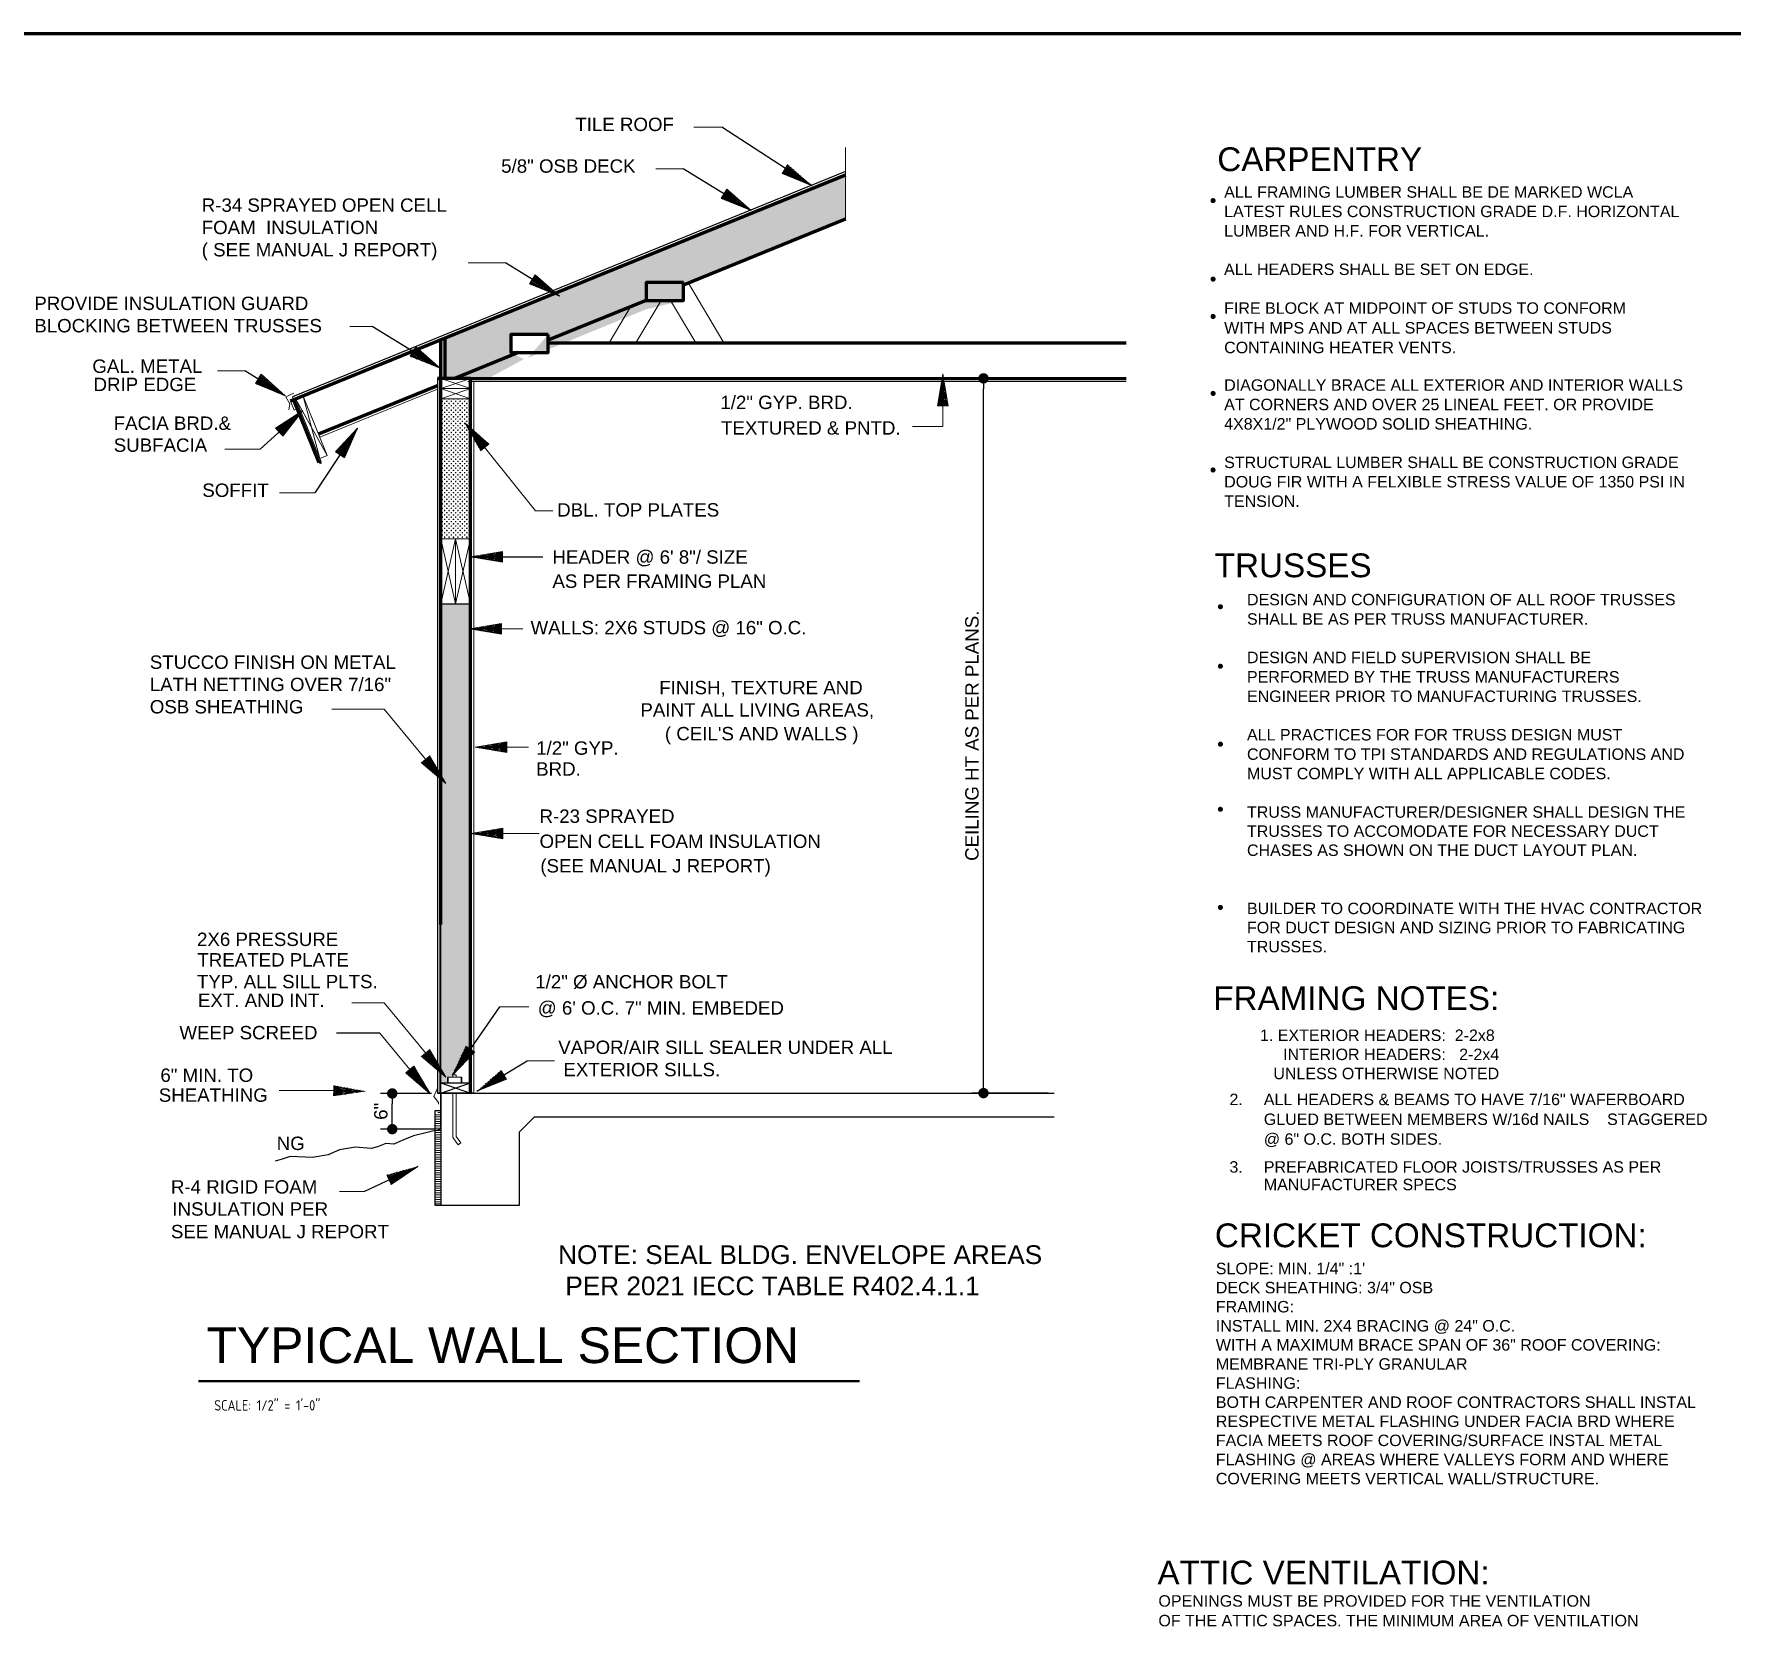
# Model space of a CAD drawing. Header units: feet. Extents: x 57903 to 63568, y -124112 to -112262.
# Drawn here: x 60527 to 61097, y -123569 to -123032 of the extents above; entities that cross this region are included whole.
import ezdxf

# ---------------------------------------------------------------- set-up
doc = ezdxf.new("R2010")
doc.units = ezdxf.units.FT
doc.header["$LTSCALE"] = 30
doc.header["$MEASUREMENT"] = 0
doc.linetypes.add('HIDDEN', pattern=[0.375, 0.25, -0.125])
doc.linetypes.add('Solid', pattern=[0])
for name, color, linetype, lineweight in [('CABS', 3, 'Continuous', 13), ('CHATCH', 252, 'Continuous', 0), ('DIMS', 137, 'Continuous', 15), ('L1', 251, 'Continuous', 13), ('PLAN LABEL', 7, 'Continuous', 50), ('STEXT', 7, 'Continuous', 20), ('WALLS', 7, 'Continuous', 60)]:
    doc.layers.add(name, color=color, linetype=linetype, lineweight=lineweight)
for name, color, linetype in [('DIM', 4, 'Continuous'), ('ELECTRICAL', 164, 'HIDDEN'), ('TEXT', 7, 'Continuous')]:
    doc.layers.add(name, color=color, linetype=linetype)
doc.styles.add('SWIS72', font='swissel.ttf', dxfattribs={"height": 4.5})
doc.styles.add('TEXT1', font='ARCHITXT.shx')
doc.dimstyles.new('CRDOT', dxfattribs={"dimtxt": 4.5, "dimasz": 3.5, "dimexe": 4, "dimexo": 2, "dimgap": 1.5, "dimtad": 1, "dimdec": 1, "dimzin": 3, "dimdsep": 46, "dimlunit": 4, "dimtxsty": 'SWIS72', "dimblk": 'DOT', "dimcen": 0.0625, "dimadec": 0, "dimazin": 0, "dimtfac": 1, "dimtdec": 1, "dimtix": 1, "dimtofl": 0, "dimtmove": 1, "dimatfit": 2, "dimldrblk": 'DOTSMALL', "dimfxl": 1, "dimtolj": 1, "dimtzin": 0, "dimarcsym": 0})
doc.dimstyles.get("Standard").update_dxf_attribs({"dimtxt": 0.18, "dimasz": 0.18, "dimexe": 0.18, "dimexo": 0.0625, "dimgap": 0.09, "dimtad": 0, "dimtih": 1, "dimtoh": 1, "dimdec": 4, "dimzin": 0, "dimdsep": 46, "dimtxsty": 'Standard', "dimcen": 0.09, "dimadec": 0, "dimazin": 0, "dimtfac": 1, "dimtdec": 4, "dimtofl": 0, "dimtmove": 0, "dimatfit": 3, "dimfxl": 1, "dimtolj": 1, "dimtzin": 0, "dimarcsym": 0})
pattern_1 = [(0, (24.0093, -1170.36196), (0.75, 0.75), [0.375, -1.125]), (90, (24.1968, -1170.54946), (-0.75, 0.75), [0.375, -1.125])]

# ---------------------------------------------------------------- blocks, each defined once
blk = doc.blocks.new('_Dot')
at = {"layer": 'DIMS', "color": 0, "lineweight": -2}
blk.add_line((-0.5, 0), (-1, 0), dxfattribs=at)
at = {"layer": 'DIMS', "color": 0, "const_width": 0.5}
blk.add_lwpolyline([(-0.25, 0, 1), (0.25, 0, 1)], format="xyb", close=True, dxfattribs=at)
blk = doc.blocks.new('*D782')
at = {"layer": 'Defpoints', "color": 0, "ltscale": 48, "transparency": 16777216}
for p in [(60679.56, -123147.92), (60846, -123147.92), (60869.79, -123388.37)]:
    blk.add_point(p, dxfattribs=at)
at = {"layer": 'DIMS', "color": 0, "lineweight": -2, "ltscale": 48, "transparency": 16777216}
for p, q in [((60681.56, -123147.92), (60850, -123147.92)), ((60846, -123384.87), (60846, -123151.42)), ((60867.79, -123388.37), (60842, -123388.37))]:
    blk.add_line(p, q, dxfattribs=at)
at = {"layer": 'DIMS', "color": 0, "lineweight": -2, "ltscale": 48, "transparency": 16777216, "xscale": 3.5, "yscale": 3.5, "zscale": 3.5}
for p, rotation in [((60846, -123147.92), 90), ((60846, -123388.37), 270)]:
    blk.add_blockref('_Dot', p, dxfattribs=dict(at, rotation=rotation))
at = {"layer": 'DIMS', "color": 0, "ltscale": 48, "transparency": 16777216, "insert": (60842.13, -123268.15), "char_height": 4.5, "attachment_point": 5, "rotation": 90, "style": 'SWIS72'}
blk.add_mtext('\\A1;CEILING HT AS PER PLANS.', dxfattribs=at)
blk = doc.blocks.new('_DotSmall')
at = {"layer": 'DIMS', "color": 0, "const_width": 0.5}
blk.add_lwpolyline([(-0.0625, 0, 1), (0.0625, 0, 1)], format="xyb", close=True, dxfattribs=at)
blk = doc.blocks.new('*D726')
at = {"layer": 'Defpoints', "color": 0, "ltscale": 48, "transparency": 16777216}
for p in [(60647.09, -123388.5), (60662.27, -123388.5), (60663.41, -123400.5)]:
    blk.add_point(p, dxfattribs=at)
at = {"layer": 'DIMS', "color": 0, "lineweight": -2, "ltscale": 48, "transparency": 16777216}
for p, q in [((60660.27, -123388.5), (60643.09, -123388.5)), ((60647.09, -123397), (60647.09, -123392)), ((60661.41, -123400.5), (60643.09, -123400.5))]:
    blk.add_line(p, q, dxfattribs=at)
at = {"layer": 'DIMS', "color": 0, "lineweight": -2, "ltscale": 48, "transparency": 16777216, "xscale": 3.5, "yscale": 3.5, "zscale": 3.5}
for p, rotation in [((60647.09, -123388.5), 90), ((60647.09, -123400.5), 270)]:
    blk.add_blockref('_Dot', p, dxfattribs=dict(at, rotation=rotation))
at = {"layer": 'DIMS', "color": 0, "ltscale": 48, "transparency": 16777216, "insert": (60643.28, -123394.5), "char_height": 4.5, "attachment_point": 5, "rotation": 90, "style": 'SWIS72'}
blk.add_mtext('\\A1;6"', dxfattribs=at)

msp = doc.modelspace()

# ---------------------------------------------------------------- hatches: boundary and pattern name
at = {"layer": 'CHATCH', "ltscale": 48}
h = msp.add_hatch(dxfattribs=at)
h.set_pattern_fill('LINE', color=256, scale=6, style=0)
h.set_pattern_definition([(3e-14, (92750.0111, -90167.64784), (-2e-16, 0.75), [])])
h.paths.add_polyline_path([(60663.41, -123394.64), (60661.41, -123395.14), (60661.41, -123426.07), (60663.41, -123426.07)])
at = {"layer": 'DIMS', "ltscale": 48}
h = msp.add_hatch(dxfattribs=at)
h.set_pattern_fill('ANSI31', color=256, scale=1.785714, angle=-79.0338, style=0)
h.set_pattern_definition([(330.806905, (60895.019, -124162.27291), (-0.10887376, -0.1948618), [])])
h.paths.add_polyline_path([(60788.36, -123083.1), (60780.17, -123075.96), (60778.3, -123079)])
h = msp.add_hatch(dxfattribs=at)
h.set_pattern_fill('ANSI31', color=256, scale=1.785714, angle=-79.0338, style=0)
h.set_pattern_definition([(330.806905, (60874.49793, -124170.63454), (-0.10887376, -0.1948618), [])])
h.paths.add_polyline_path([(60767.84, -123091.46), (60759.65, -123084.32), (60757.78, -123087.36)])
h = msp.add_hatch(dxfattribs=at)
h.set_pattern_fill('ANSI31', color=256, scale=1.785714, angle=-79.0338, style=0)
h.set_pattern_definition([(330.806905, (60809.96935, -124199.41927), (-0.10887376, -0.1948618), [])])
h.paths.add_polyline_path([(60703.31, -123120.24), (60695.12, -123113.11), (60693.25, -123116.15)])
h = msp.add_hatch(dxfattribs=at)
h.set_pattern_fill('ANSI31', color=256, scale=1.785714, angle=-79.0338, style=0)
h.set_pattern_definition([(330.806905, (60769.82519, -124223.70575), (-0.10887376, -0.1948618), [])])
h.paths.add_polyline_path([(60663.17, -123144.53), (60654.98, -123137.39), (60653.11, -123140.44)])
h = msp.add_hatch(dxfattribs=at)
h.set_pattern_fill('ANSI31', color=256, scale=1.785714, angle=-79.0338, style=0)
h.set_pattern_definition([(330.806905, (60717.76552, -124232.96138), (-0.10887376, -0.1948618), [])])
h.paths.add_polyline_path([(60611.11, -123153.79), (60602.92, -123146.65), (60601.05, -123149.69)])
h = msp.add_hatch(dxfattribs=at)
h.set_pattern_fill('ANSI31', color=256, scale=1.785714, angle=-59.6706, style=0)
h.set_pattern_definition([(170.170144, (60348.70344, -122183.90143), (0.0381078, 0.219937293), [])])
h.paths.add_polyline_path([(60832.35, -123146.41), (60834.1, -123157.13), (60830.53, -123157.12)])
h = msp.add_hatch(dxfattribs=at)
h.set_pattern_fill('ANSI31', color=256, scale=1.785714, angle=-68.6131, style=0)
h.set_pattern_definition([(39.61383, (60526.71513, -122078.11159), (-0.14232365, 0.171955215), [])])
h.paths.add_polyline_path([(60617.01, -123158.78), (60610.25, -123167.28), (60607.86, -123164.63)])
h = msp.add_hatch(dxfattribs=at)
h.set_pattern_fill('ANSI31', color=256, scale=1.785714, angle=-54.1829, style=0)
h.set_pattern_definition([(54.044027, (60278.62555, -122140.5956), (-0.180684915, 0.131063263), [])])
h.paths.add_polyline_path([(60635.38, -123164.67), (60630.94, -123174.59), (60627.97, -123172.61)])
h = msp.add_hatch(dxfattribs=at)
h.set_pattern_fill('ANSI31', color=256, scale=1.785714, angle=-98.4548, style=0)
h.set_pattern_definition([(131.385935, (60929.70218, -122109.60208), (0.16747174, 0.14757315), [])])
h.paths.add_polyline_path([(60671.46, -123162.84), (60676.81, -123172.29), (60679.59, -123170.05)])
h = msp.add_hatch(dxfattribs=at)
h.set_pattern_fill('ANSI31', color=256, scale=1.785714, angle=-227.4204, style=0)
h.set_pattern_definition([(182.420376, (60016.89316, -122344.84272), (-0.009426555, 0.22301515), [])])
h.paths.add_polyline_path([(60673.41, -123207.96), (60684.13, -123209.75), (60684.13, -123206.18)])
h = msp.add_hatch(dxfattribs=at)
h.set_pattern_fill('ANSI31', color=256, scale=1.785714, angle=-227.4204, style=0)
h.set_pattern_definition([(182.420376, (60016.56354, -122369.0627), (-0.009426555, 0.22301515), [])])
h.paths.add_polyline_path([(60673.08, -123232.18), (60683.8, -123233.97), (60683.8, -123230.4)])
h = msp.add_hatch(dxfattribs=at)
h.set_pattern_fill('ANSI31', color=256, scale=1.785714, angle=-227.4204, style=0)
h.set_pattern_definition([(182.420376, (60018.44191, -122408.9015), (-0.009426555, 0.22301515), [])])
h.paths.add_polyline_path([(60674.96, -123272.02), (60685.68, -123273.81), (60685.68, -123270.24)])
h = msp.add_hatch(dxfattribs=at)
h.set_pattern_fill('ANSI31', color=256, scale=1.785714, angle=-277.6402, style=0)
h.set_pattern_definition([(307.359842, (61748.48128, -123236.51014), (0.17741967, 0.135450645), [])])
h.paths.add_polyline_path([(60665.1, -123284.23), (60656.87, -123277.14), (60659.62, -123274.86)])
h = msp.add_hatch(dxfattribs=at)
h.set_pattern_fill('ANSI31', color=256, scale=1.785714, angle=-227.4204, style=0)
h.set_pattern_definition([(182.420376, (60017.05706, -122437.9476), (-0.009426555, 0.22301515), [])])
h.paths.add_polyline_path([(60673.58, -123301.07), (60684.29, -123302.85), (60684.29, -123299.28)])
h = msp.add_hatch(dxfattribs=at)
h.set_pattern_fill('ANSI31', color=256, scale=1.785714, angle=-55.1905, style=0)
h.set_pattern_definition([(233.036397, (61006.00032, -124412.51584), (0.178352154, -0.13422044), [])])
h.paths.add_polyline_path([(60667.31, -123382.33), (60671.92, -123372.49), (60674.86, -123374.52)])
h = msp.add_hatch(dxfattribs=at)
h.set_pattern_fill('ANSI31', color=256, scale=1.785714, angle=-277.6402, style=0)
h.set_pattern_definition([(307.359842, (61748.48128, -123335.3177), (0.17741967, 0.135450645), [])])
h.paths.add_polyline_path([(60665.1, -123383.04), (60656.87, -123375.95), (60659.62, -123373.67)])
h = msp.add_hatch(dxfattribs=at)
h.set_pattern_fill('ANSI31', color=256, scale=1.785714, angle=-277.6402, style=0)
h.set_pattern_definition([(307.359842, (61743.27876, -123340.94575), (0.17741967, 0.135450645), [])])
h.paths.add_polyline_path([(60659.9, -123388.67), (60651.67, -123381.58), (60654.41, -123379.29)])
h = msp.add_hatch(dxfattribs=at)
h.set_pattern_fill('ANSI31', color=256, scale=1.785714, angle=-79.0338, style=0)
h.set_pattern_definition([(209.193095, (60568.91566, -124466.92089), (0.10887376, -0.1948618), [])])
h.paths.add_polyline_path([(60675.57, -123387.75), (60683.76, -123380.61), (60685.64, -123383.65)])
h = msp.add_hatch(dxfattribs=at)
h.set_pattern_fill('ANSI31', color=256, scale=1.785714, angle=-48.2398, style=0)
h.set_pattern_definition([(1.600936, (61282.10945, -124260.12984), (0.006236156, -0.223127156), [])])
h.paths.add_polyline_path([(60638, -123387.71), (60627.31, -123385.77), (60627.26, -123389.34)])
h = msp.add_hatch(dxfattribs=at)
h.set_pattern_fill('ANSI31', color=256, scale=1.785714, angle=-22.6601, style=0)
h.set_pattern_definition([(27.18065, (61613.32222, -123921.86963), (0.101963736, -0.198564886), [])])
h.paths.add_polyline_path([(60655.66, -123413.06), (60645.19, -123415.93), (60646.68, -123419.17)])
at = {"layer": 'L1', "linetype": 'Solid', "ltscale": 24}
h = msp.add_hatch(dxfattribs=at)
h.set_pattern_fill('CROSS', color=256, scale=3)
h.set_pattern_definition(pattern_1)
h.paths.add_polyline_path([(60755.87, -123112.17), (60755.67, -123112.25), (60772.29, -123105.48), (60799.54, -123094.38), (60799.54, -123079.57), (60663.41, -123135.03), (60663.41, -123147.92), (60679.45, -123147.92), (60691.37, -123141.44), (60687.04, -123139.19), (60687.04, -123133.19), (60699.54, -123133.19), (60692.72, -123141.01), (60732.54, -123124.67), (60745.04, -123121.69), (60745.04, -123121.76), (60745.04, -123116.58)])
h = msp.add_hatch(dxfattribs=at)
h.set_pattern_fill('CROSS', color=256, scale=3)
h.set_pattern_definition(pattern_1)
h.paths.add_polyline_path([(60673.41, -123165.27), (60671.46, -123162.84), (60673.41, -123164.57), (60673.41, -123147.92), (60671.41, -123147.92), (60673.41, -123148.92), (60673.41, -123151.35), (60673.41, -123154.78), (60671.41, -123154.78), (60663.41, -123154.78), (60663.41, -123201.91), (60673.41, -123201.91)])
h = msp.add_hatch(dxfattribs=at)
h.set_pattern_fill('CROSS', color=256, scale=3)
h.set_pattern_definition(pattern_1)
h.paths.add_polyline_path([(60673.41, -123232.24), (60673.08, -123232.18), (60673.41, -123232.13), (60673.41, -123223.8), (60663.41, -123223.8), (60663.41, -123281.35), (60665.1, -123284.23), (60663.41, -123282.78), (60663.41, -123331.6), (60663.41, -123380.16), (60665.1, -123383.04), (60663.41, -123381.59), (60663.41, -123384.94), (60665.65, -123384.94), (60665.65, -123383.04), (60665.9, -123383.04), (60667.43, -123383.04), (60667.43, -123382.21), (60667.43, -123382.21), (60673.41, -123376.02)])

# ---------------------------------------------------------------- linework, layer by layer
at = {"ltscale": 48}
for p, q in [((60799.54, -123078.33), (60613.5, -123154.14)), ((60663.41, -123399.8), (60663.41, -123223.8)), ((60663.41, -123223.8), (60673.41, -123223.8)), ((60663.41, -123384.94), (60673.41, -123384.94)), ((60663.41, -123388.37), (60673.41, -123384.94)), ((60663.41, -123384.94), (60673.41, -123388.37)), ((60663.41, -123384.94), (60673.41, -123384.94)), ((60663.41, -123388.37), (60869.79, -123388.37)), ((60663.41, -123388.37), (60663.41, -123426.07)), ((60663.41, -123388.37), (60675.98, -123388.37)), ((60663.41, -123388.37), (60675.98, -123388.37)), ((60661.41, -123394.39), (60661.41, -123426.07)), ((60663.41, -123394.39), (60661.41, -123394.39)), ((60689.86, -123401.38), (60694.9, -123396.35)), ((60694.9, -123396.35), (60869.8, -123396.35)), ((60689.86, -123426.07), (60689.86, -123401.38)), ((60661.41, -123426.07), (60689.86, -123426.07))]:
    msp.add_line(p, q, dxfattribs=at)
msp.add_solid([(60684.95, -123137.55), (60684.86, -123137.4), (60684.99, -123137.52)], dxfattribs=at)
at = {"layer": 'CABS', "color": 3, "ltscale": 48}
for p, q in [((60662.37, -123381.91), (60662.37, -123386.67)), ((60662.37, -123386.67), (60661.06, -123389.49)), ((60661.06, -123389.49), (60662.7, -123391.49)), ((60662.7, -123391.49), (60662.7, -123392.15))]:
    msp.add_line(p, q, dxfattribs=at)
at = {"layer": 'DIMS', "ltscale": 48}
for p, q in [((60758, -123063.36), (60748.55, -123063.36)), ((60778.3, -123079), (60780.17, -123075.96)), ((60745.21, -123077.42), (60735.76, -123077.42)), ((60778.3, -123079), (60788.36, -123083.1)), ((60757.78, -123087.36), (60759.65, -123084.32)), ((60759.7, -123084.27), (60767.84, -123091.46)), ((60685.39, -123109.1), (60672.63, -123109.1)), ((60693.25, -123116.15), (60695.12, -123113.11)), ((60695.17, -123113.06), (60703.31, -123120.24)), ((60640.54, -123130.49), (60632.82, -123130.49)), ((60653.11, -123140.44), (60654.98, -123137.39)), ((60655.02, -123137.34), (60663.17, -123144.53)), ((60597.69, -123145.34), (60588.25, -123145.34)), ((60601.05, -123149.69), (60602.92, -123146.65)), ((60601.05, -123149.69), (60611.11, -123153.79)), ((60603.05, -123146.5), (60611.11, -123153.79)), ((60830.53, -123157.12), (60832.35, -123146.41)), ((60834.1, -123157.13), (60832.35, -123146.41)), ((60832.35, -123146.59), (60832.35, -123164.11)), ((60607.86, -123164.63), (60617.01, -123158.78)), ((60610.33, -123167.34), (60617.01, -123158.78)), ((60830.53, -123157.12), (60834.1, -123157.13)), ((60607.86, -123164.63), (60610.25, -123167.28)), ((60627.97, -123172.61), (60635.38, -123164.67)), ((60631.08, -123174.65), (60635.38, -123164.67)), ((60679.59, -123170.05), (60671.46, -123162.84)), ((60671.57, -123162.98), (60695.29, -123192.5)), ((60832.35, -123164.11), (60822.09, -123164.11)), ((60602.66, -123171.71), (60590.76, -123171.71)), ((60627.97, -123172.61), (60630.94, -123174.59)), ((60679.59, -123170.05), (60676.81, -123172.29)), ((60621.02, -123186.42), (60609.13, -123186.42)), ((60695.29, -123192.5), (60701.17, -123192.5)), ((60684.13, -123206.18), (60673.41, -123207.96)), ((60673.41, -123207.96), (60684.13, -123209.75)), ((60684.13, -123206.18), (60684.13, -123209.75)), ((60687.22, -123207.96), (60686.84, -123207.96)), ((60683.8, -123230.4), (60673.08, -123232.18)), ((60683.8, -123230.4), (60683.8, -123233.97)), ((60673.08, -123232.18), (60683.8, -123233.97)), ((60673.29, -123232.18), (60691.02, -123232.18)), ((60686.89, -123232.18), (60686.51, -123232.18)), ((60685.68, -123270.24), (60674.96, -123272.02)), ((60685.68, -123270.24), (60685.68, -123273.81)), ((60659.62, -123274.86), (60665.1, -123284.23)), ((60674.96, -123272.02), (60685.68, -123273.81)), ((60675.17, -123272.02), (60692.9, -123272.02)), ((60688.77, -123272.02), (60688.39, -123272.02)), ((60665.1, -123284.23), (60656.87, -123277.14)), ((60684.29, -123299.28), (60673.58, -123301.07)), ((60684.29, -123299.28), (60684.29, -123302.85)), ((60673.58, -123301.07), (60684.29, -123302.85)), ((60673.58, -123301.07), (60696.57, -123301.07)), ((60687.39, -123301.07), (60687.01, -123301.07)), ((60683.13, -123359.38), (60693.04, -123359.37)), ((60631.31, -123368.17), (60631.69, -123368.17)), ((60653.06, -123380.42), (60642.93, -123368.17)), ((60665.1, -123383.04), (60656.87, -123375.95)), ((60659.62, -123373.67), (60665.1, -123383.04)), ((60674.86, -123374.52), (60667.31, -123382.33)), ((60692.22, -123377.5), (60701.67, -123377.5)), ((60654.41, -123379.29), (60651.67, -123381.58)), ((60659.9, -123388.67), (60651.67, -123381.58)), ((60654.41, -123379.29), (60659.9, -123388.67)), ((60685.64, -123383.65), (60675.57, -123387.75)), ((60632.56, -123387.53), (60609.03, -123387.53)), ((60627.26, -123389.34), (60638, -123387.71)), ((60646.68, -123419.17), (60655.66, -123413.06)), ((60637.8, -123421.42), (60629.37, -123421.42))]:
    msp.add_line(p, q, dxfattribs=at)
at = {"layer": 'DIMS', "linetype": 'Solid'}
for p, q in [((60799.54, -123094.38), (60799.54, -123070.22)), ((60767.84, -123091.46), (60757.78, -123087.36)), ((60703.31, -123120.24), (60693.25, -123116.15)), ((60663.17, -123144.53), (60653.11, -123140.44))]:
    msp.add_line(p, q, dxfattribs=at)
at = {"layer": 'DIMS', "color": 2, "ltscale": 48}
for p, q in [((60663.41, -123384.94), (60673.41, -123384.94)), ((60665.65, -123383.04), (60670.51, -123383.04)), ((60665.65, -123383.04), (60665.65, -123384.94)), ((60665.9, -123383.04), (60665.9, -123384.94)), ((60667.43, -123382.21), (60667.43, -123383.04)), ((60667.43, -123382.21), (60668.57, -123382.21)), ((60668.57, -123382.21), (60668.57, -123383.04)), ((60670.27, -123383.04), (60670.27, -123384.94)), ((60670.51, -123383.04), (60670.51, -123384.94)), ((60667.43, -123388.37), (60667.43, -123403.32)), ((60668.57, -123388.37), (60668.57, -123402.94)), ((60667.43, -123403.32), (60669.29, -123405.78)), ((60668.57, -123402.94), (60670.2, -123405.09)), ((60669.29, -123405.78), (60670.2, -123405.09))]:
    msp.add_line(p, q, dxfattribs=at)
at = {"layer": 'DIMS', "color": 8, "ltscale": 48}
for p, q in [((60663.41, -123388.37), (60673.41, -123384.94)), ((60663.41, -123384.94), (60673.41, -123388.37))]:
    msp.add_line(p, q, dxfattribs=at)
at = {"layer": 'DIMS', "color": 3, "ltscale": 48}
msp.add_line((60662.27, -123388.37), (60663.41, -123388.37), dxfattribs=at)
at = {"layer": 'DIMS', "ltscale": 48}
for points in [[(60684.13, -123207.96), (60687.22, -123207.96)], [(60683.8, -123232.18), (60686.89, -123232.18)], [(60685.68, -123272.02), (60688.77, -123272.02)], [(60684.29, -123301.07), (60687.39, -123301.07)], [(60634.4, -123368.17), (60631.31, -123368.17)]]:
    msp.add_lwpolyline(points, dxfattribs=at)
at = {"layer": 'DIMS', "ltscale": 48, "extrusion": (0, 0, -1)}
for points in [[(-60658.27, -123275.98), (-60644.35, -123259.17), (-60626.82, -123259.17)], [(-60658.27, -123374.79), (-60644.35, -123357.98), (-60633.52, -123357.98)]]:
    msp.add_lwpolyline(points, dxfattribs=at)
at = {"layer": 'DIMS', "color": 7, "linetype": 'Solid', "const_width": 0.6}
msp.add_lwpolyline([(60662.27, -123388.37), (60674.55, -123388.37)], dxfattribs=at)
at = {"layer": 'ELECTRICAL', "ltscale": 48}
msp.add_lwpolyline([(60663.41, -123400.5), (60654.2, -123402.8), (60650.65, -123404.24), (60647.6, -123405.54), (60644.91, -123405.31), (60642.13, -123406.43), (60639.97, -123407.06), (60634.71, -123406.57), (60629.33, -123407.5), (60625.53, -123409.15), (60620.29, -123410), (60612.76, -123409.72), (60610.1, -123410.58), (60607.74, -123411.29)], dxfattribs=at)
at = {"layer": 'L1', "ltscale": 48}
for p, q in [((60799.54, -123078.95), (60613.71, -123154.67)), ((60758.69, -123135.92), (60746.77, -123115.88)), ((60729.07, -123135.92), (60737.53, -123121.69)), ((60749.21, -123135.92), (60740.75, -123121.69)), ((60720.09, -123135.92), (60727.29, -123123.81)), ((60662.27, -123388.37), (60662.27, -123147.92)), ((60662.84, -123388.37), (60662.84, -123147.92)), ((60662.84, -123198.37), (60662.84, -123147.92)), ((60663.41, -123147.92), (60673.41, -123151.35)), ((60663.41, -123151.35), (60673.41, -123147.92)), ((60672.55, -123148.92), (60894.01, -123148.92)), ((60673.41, -123198.7), (60673.41, -123147.92)), ((60674.55, -123388.37), (60674.55, -123148.92)), ((60614.04, -123152.88), (60611.33, -123154.14)), ((60611.33, -123154.14), (60612.69, -123156.48)), ((60612.69, -123156.48), (60612.33, -123158.46)), ((60614.09, -123158.63), (60612.87, -123155.63)), ((60613.5, -123154.14), (60613.93, -123155.2)), ((60614.62, -123154.92), (60625.25, -123173.9)), ((60623.23, -123176.05), (60614.62, -123154.92)), ((60625.25, -123173.9), (60617.1, -123153.9)), ((60617.1, -123153.9), (60622.76, -123174.91)), ((60622.71, -123167.66), (60662.27, -123151.54)), ((60663.41, -123151.35), (60673.41, -123151.35)), ((60673.41, -123151.35), (60663.41, -123154.78)), ((60673.41, -123154.78), (60663.41, -123151.35)), ((60663.41, -123154.78), (60673.41, -123154.78)), ((60615.15, -123158.2), (60614.09, -123158.63)), ((60625.25, -123173.9), (60622.76, -123174.91)), ((60663.41, -123201.91), (60673.41, -123201.91)), ((60663.41, -123201.91), (60668.41, -123223.8)), ((60663.41, -123223.8), (60668.41, -123201.91)), ((60668.41, -123223.8), (60668.41, -123201.91)), ((60668.41, -123201.91), (60673.41, -123223.8)), ((60668.41, -123223.8), (60673.41, -123201.91))]:
    msp.add_line(p, q, dxfattribs=at)
at = {"layer": 'STEXT', "const_width": 0.84}
msp.add_lwpolyline([(60581.81, -123485.28), (60804.39, -123485.28)], dxfattribs=at)
at = {"layer": 'TEXT', "const_width": 0.857}
for points in [[(60922.8, -123088.12, 1), (60923.66, -123088.12, 1)], [(60922.8, -123114.52, 1), (60923.66, -123114.52, 1)], [(60922.8, -123127.1, 1), (60923.66, -123127.1, 1)], [(60922.8, -123152.98, 1), (60923.66, -123152.98, 1)], [(60922.8, -123178.74, 1), (60923.66, -123178.74, 1)], [(60925.27, -123224.75, 1), (60926.12, -123224.75, 1)], [(60925.27, -123244.77, 1), (60926.12, -123244.77, 1)], [(60925.27, -123270.99, 1), (60926.12, -123270.99, 1)], [(60925.27, -123292.88, 1), (60926.12, -123292.88, 1)], [(60925.27, -123325.91, 1), (60926.12, -123325.91, 1)]]:
    msp.add_lwpolyline(points, format="xyb", close=True, dxfattribs=at)
at = {"layer": 'WALLS', "ltscale": 48}
for p, q in [((60799.54, -123079.57), (60612.87, -123155.63)), ((60799.54, -123094.38), (60745.04, -123116.58)), ((60732.54, -123121.68), (60699.54, -123135.12)), ((60663.41, -123147.92), (60663.41, -123135.03)), ((60664.91, -123133.81), (60664.91, -123133.8)), ((60664.91, -123147.92), (60664.91, -123134.42)), ((60689.56, -123139.19), (60668.12, -123147.92)), ((60699.54, -123135.92), (60894.01, -123135.92)), ((60622.28, -123166.6), (60662.27, -123150.31)), ((60673.41, -123147.92), (60662.27, -123147.92)), ((60663.41, -123331.6), (60663.41, -123147.92)), ((60673.41, -123331.6), (60673.41, -123147.92)), ((60673.41, -123147.92), (60894.01, -123147.92)), ((60622.54, -123176.33), (60613.93, -123155.2)), ((60623.23, -123176.05), (60622.54, -123176.33)), ((60673.41, -123388.37), (60673.41, -123223.8))]:
    msp.add_line(p, q, dxfattribs=at)
at = {"layer": 'WALLS'}
msp.add_lwpolyline([(61787.84, -123032.05), (60154.18, -123032.05), (60154.18, -124112.05), (61787.84, -124112.05)], close=True, dxfattribs=at)
msp.add_lwpolyline([(61787.84, -123032.05), (60154.18, -123032.05), (60154.18, -124112.05), (61787.84, -124112.05)], close=True, dxfattribs=at)
at = {"layer": 'WALLS', "ltscale": 48}
for points in [[(60745.04, -123115.69), (60732.54, -123115.69), (60732.54, -123121.69), (60745.04, -123121.69)], [(60699.54, -123133.19), (60687.04, -123133.19), (60687.04, -123139.19), (60699.54, -123139.19)]]:
    msp.add_lwpolyline(points, close=True, dxfattribs=at)

# ---------------------------------------------------------------- texts
at = {"layer": 'DIM', "style": 'SWIS72'}
for s, p in [('TILE ROOF ', (60708.67, -123064.72)), ('5/8" OSB DECK', (60683.74, -123078.74))]:
    msp.add_text(s, height=4.5, dxfattribs=at).set_placement(p)
at = {"layer": 'DIM', "ltscale": 48, "style": 'SWIS72'}
for s, p in [('GAL. METAL', (60546.2, -123146.07)), ('DRIP EDGE', (60546.6, -123152.21)), ('1/2" GYP. BRD.', (60757.48, -123158.24)), ('FACIA BRD.&', (60553.39, -123165.24)), ('TEXTURED & PNTD.', (60757.71, -123166.84)), ('SUBFACIA', (60553.39, -123172.63)), ('SOFFIT ', (60583.19, -123187.79)), ('DBL. TOP PLATES', (60702.58, -123194.41)), ('HEADER @ 6\' 8"/ SIZE', (60700.98, -123210.27)), ('AS PER FRAMING PLAN', (60700.98, -123218.39)), ('WALLS: 2X6 STUDS @ 16" O.C.', (60693.63, -123234.03)), ('FINISH, TEXTURE AND', (60736.92, -123254.19)), ('PAINT ALL LIVING AREAS,', (60730.58, -123261.71)), ("( CEIL'S AND WALLS )", (60738.82, -123269.69)), ('1/2" GYP.', (60695.51, -123274.54)), ('BRD.', (60695.51, -123281.58)), ('R-23 SPRAYED ', (60696.64, -123297.46)), ('OPEN CELL FOAM INSULATION ', (60696.64, -123305.9)), ('(SEE MANUAL J REPORT)', (60696.91, -123314.15)), ('2X6 PRESSURE ', (60581.42, -123338.89)), ('TREATED PLATE', (60581.53, -123345.79)), ('TYP. ALL SILL PLTS.', (60581.4, -123353.09)), ('1/2" %%C ANCHOR BOLT', (60695.21, -123353.16)), ('EXT. AND INT.', (60581.73, -123359.41)), ('@ 6\' O.C. 7" MIN. EMBEDED', (60696.04, -123361.96)), ('WEEP SCREED', (60575.49, -123370.28)), ('6" MIN. TO ', (60569.09, -123384.6)), ('SHEATHING', (60568.55, -123391.3)), ('NG', (60608.23, -123407.52)), ('R-4 RIGID FOAM', (60572.64, -123422.17)), ('INSULATION PER', (60573.12, -123429.61)), ('SEE MANUAL J REPORT', (60572.64, -123437.2))]:
    msp.add_text(s, height=4.5, dxfattribs=at).set_placement(p)
at = {"layer": 'DIM', "char_height": 4.5, "attachment_point": 1, "style": 'SWIS72'}
for s, insert, width in [('R-34 SPRAYED OPEN CELL\\PFOAM  INSULATION\\P( SEE MANUAL J REPORT)', (60583, -123087.39), 201.4118), ('PROVIDE INSULATION GUARD\\PBLOCKING BETWEEN TRUSSES ', (60526.68, -123120.44), 201.4118), ('STUCCO FINISH ON METAL\\PLATH NETTING OVER 7/16" \\POSB SHEATHING', (60565.53, -123241.14), 199.6321)]:
    msp.add_mtext(s, dxfattribs=dict(at, insert=insert, width=width))
at = {"layer": 'DIM', "linetype": 'Solid', "attachment_point": 1, "style": 'SWIS72'}
for s, insert, char_height, width in [('VAPOR/AIR SILL SEALER UNDER ALL\\P EXTERIOR SILLS. ', (60702.93, -123370.71), 4.5, 182.7653), ('NOTE: SEAL BLDG. ENVELOPE AREAS\\P PER 2021 IECC TABLE R402.4.1.1', (60702.88, -123439.57), 6.3, 335.638)]:
    msp.add_mtext(s, dxfattribs=dict(at, insert=insert, char_height=char_height, width=width))
at = {"layer": 'DIMS', "style": 'SWIS72'}
for s, p in [('ALL HEADERS SHALL BE SET ON EDGE.', (60926.92, -123113.15)), ('OPENINGS MUST BE PROVIDED FOR THE VENTILATION ', (60904.84, -123561.15)), ('OF THE ATTIC SPACES. THE MINIMUM AREA OF VENTILATION ', (60904.84, -123567.76))]:
    msp.add_text(s, height=3.8543, dxfattribs=at).set_placement(p)
at = {"layer": 'DIMS', "linetype": 'Solid', "char_height": 3.8543, "attachment_point": 1, "style": 'SWIS72'}
for s, insert, width, line_spacing_factor in [('ALL FRAMING LUMBER SHALL BE DE MARKED WCLA LATEST RULES CONSTRUCTION GRADE D.F. HORIZONTAL LUMBER AND H.F. FOR VERTICAL.', (60926.96, -123083.29), 155.4194, 1.015822), ('FIRE BLOCK AT MIDPOINT OF STUDS TO CONFORM WITH MPS AND AT ALL SPACES BETWEEN STUDS CONTAINING HEATER VENTS.', (60926.96, -123122.34), 147.942, 1.031893), ('DIAGONALLY BRACE ALL EXTERIOR AND INTERIOR WALLS AT CORNERS AND OVER 25 LINEAL FEET. OR PROVIDE 4X8X1/2" PLYWOOD SOLID SHEATHING.', (60926.96, -123148.24), 154.7804, 1.015822), ('STRUCTURAL LUMBER SHALL BE CONSTRUCTION GRADE DOUG FIR WITH A FELXIBLE STRESS VALUE OF 1350 PSI IN TENSION.', (60926.96, -123174.24), 159.3244, 1.015822), ('DESIGN AND CONFIGURATION OF ALL ROOF TRUSSES SHALL BE AS PER TRUSS MANUFACTURER.', (60934.64, -123220.41), 159.1699, 1.015822), ('DESIGN AND FIELD SUPERVISION SHALL BE PERFORMED BY THE TRUSS MANUFACTURERS ENGINEER PRIOR TO MANUFACTURING TRUSSES.', (60934.64, -123239.88), 143.6547, 1.015822), ('ALL PRACTICES FOR FOR TRUSS DESIGN MUST CONFORM TO TPI STANDARDS AND REGULATIONS AND MUST COMPLY WITH ALL APPLICABLE CODES.', (60934.64, -123265.88), 150.0975, 1.015822), ('\\pxi-3,l3,t3;2.^IALL HEADERS & BEAMS TO HAVE 7/16" WAFERBOARD    GLUED BETWEEN MEMBERS W/16d NAILS    STAGGERED @ 6" O.C. BOTH SIDES.', (60928.74, -123388.57), 162.8051, 1.037412), ('\\pxi-3,l3,t3;3.^IPREFABRICATED FLOOR JOISTS/TRUSSES AS PER MANUFACTURER SPECS', (60928.74, -123411.28), 150.493, 0.920439)]:
    msp.add_mtext(s, dxfattribs=dict(at, insert=insert, width=width, line_spacing_factor=line_spacing_factor))
at = {"layer": 'DIMS', "linetype": 'Solid', "char_height": 3.8543, "style": 'SWIS72'}
for s, insert, width, attachment_point in [('TRUSS MANUFACTURER/DESIGNER SHALL DESIGN THE TRUSSES TO ACCOMODATE FOR NECESSARY DUCT CHASES AS SHOWN ON THE DUCT LAYOUT PLAN.', (60934.64, -123291.88), 149.2097, 1), ('BUILDER TO COORDINATE WITH THE HVAC CONTRACTOR FOR DUCT DESIGN AND SIZING PRIOR TO FABRICATING TRUSSES.', (60934.64, -123324.31), 154.4399, 1), ('\\pxi-3,l3,r1.71284,t3;1.^IEXTERIOR HEADERS:  2-2x8  INTERIOR HEADERS:   2-2x4 UNLESS OTHERWISE NOTED ', (61026.09, -123366.99), 111.4886, 3), ('SLOPE: MIN. 1/4" :1\' \\PDECK SHEATHING: 3/4" OSB \\PFRAMING: \\PINSTALL MIN. 2X4 BRACING @ 24" O.C. \\PWITH A MAXIMUM BRACE SPAN OF 36" ROOF COVERING: MEMBRANE TRI-PLY GRANULAR\\PFLASHING: \\PBOTH CARPENTER AND ROOF CONTRACTORS SHALL INSTAL RESPECTIVE METAL FLASHING UNDER FACIA BRD WHERE FACIA MEETS ROOF COVERING/SURFACE INSTAL METAL FLASHING @ AREAS WHERE VALLEYS FORM AND WHERE COVERING MEETS VERTICAL WALL/STRUCTURE.', (60924.16, -123445.45, 0), 166.8358, 1)]:
    msp.add_mtext(s, dxfattribs=dict(at, insert=insert, width=width, attachment_point=attachment_point))
at = {"layer": 'PLAN LABEL', "style": 'SWIS72'}
msp.add_text('TYPICAL WALL SECTION', height=12, dxfattribs=at).set_placement((60584.62, -123479.21))
at = {"layer": 'TEXT'}
for s, height, style, p in [('CARPENTRY', 8, 'SWIS72', (60924.65, -123078.2)), ('TRUSSES', 8, 'SWIS72', (60923.79, -123214.82)), ('FRAMING NOTES:', 8, 'SWIS72', (60923.28, -123360.44)), ('CRICKET CONSTRUCTION:', 8, 'SWIS72', (60923.84, -123440.22, 0)), ('SCALE: 1/2" = 1\'-0"', 3.5, 'TEXT1', (60587.19, -123495.17)), ('ATTIC VENTILATION:', 8, 'SWIS72', (60904.52, -123553.67))]:
    msp.add_text(s, height=height, dxfattribs=dict(at, style=style)).set_placement(p)

# ---------------------------------------------------------------- dimensions: what is measured, and where the dimension line sits
at = {"layer": 'DIMS', "ltscale": 48}
for base, p1, p2, text, picture, middle in [((60846, -123147.92), (60869.79, -123388.37), (60679.56, -123147.92), 'CEILING HT AS PER PLANS.', '*D782', (60842.13, -123268.15)), ((60647.09, -123388.5), (60663.41, -123400.5), (60662.27, -123388.5), '6"', '*D726', (60643.28, -123394.5))]:
    dim = msp.add_linear_dim(base=base, p1=p1, p2=p2, angle=90, text=text, dimstyle='CRDOT', dxfattribs=at)
    dim.commit()
    dim.dimension.update_dxf_attribs({"geometry": picture, "text_midpoint": middle})

# ---------------------------------------------------------------- leaders
msp.add_leader([(60788.36, -123083.1), (60758, -123063.36)], dimstyle='Standard', dxfattribs=at)
for points in [[(60767.84, -123091.46), (60745, -123077.42)], [(60703.31, -123120.24), (60685.18, -123109.1)], [(60663.17, -123144.53), (60640.33, -123130.49)], [(60611.11, -123153.79), (60597.49, -123145.34)], [(60617.01, -123158.78), (60602.66, -123171.71)], [(60635.38, -123164.67), (60621.02, -123186.42)], [(60673.41, -123207.96), (60697.8, -123207.96)], [(60667.31, -123382.33), (60683.32, -123359.3)], [(60642.93, -123368.17), (60628.32, -123368.17)], [(60675.57, -123387.75), (60692.43, -123377.5)], [(60655.66, -123413.06), (60637.8, -123421.42)]]:
    msp.add_leader(points, dimstyle='Standard', override={"dimtad": 0}, dxfattribs=at)

doc.saveas('drawing.dxf')
